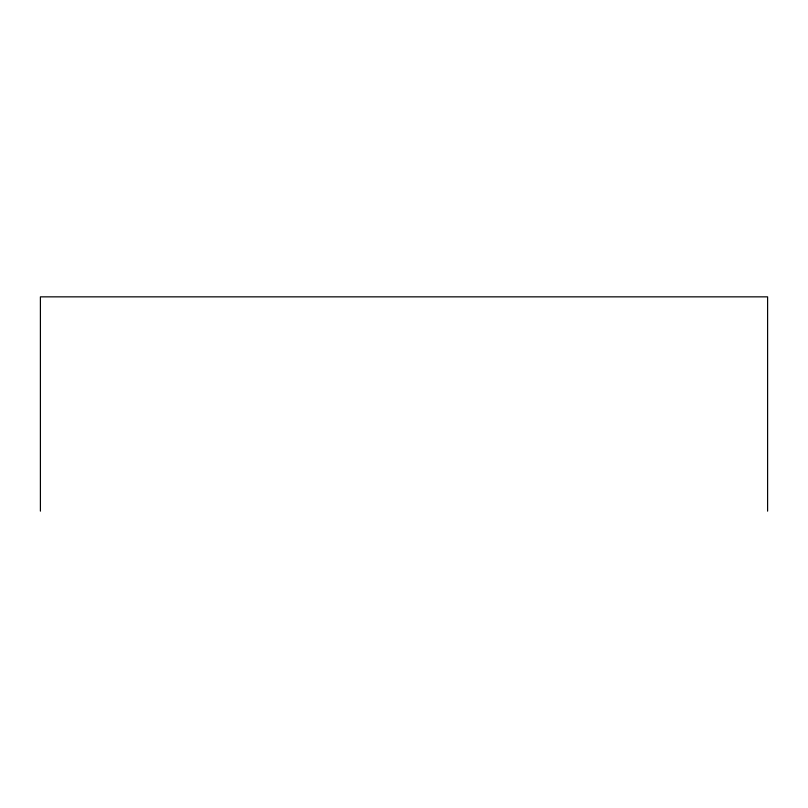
<?xml version="1.0" encoding="UTF-8"?>
<svg xmlns="http://www.w3.org/2000/svg" width="808" height="808" viewBox="0 0 808 808"><rect width="100%" height="100%" fill="white"/><g stroke="black" fill="none" stroke-linecap="round" stroke-linejoin="round"><path stroke-width="1.21" d="M767.6 511.151L767.6 296.849L40.4 296.849L40.4 511.151"/></g></svg>
